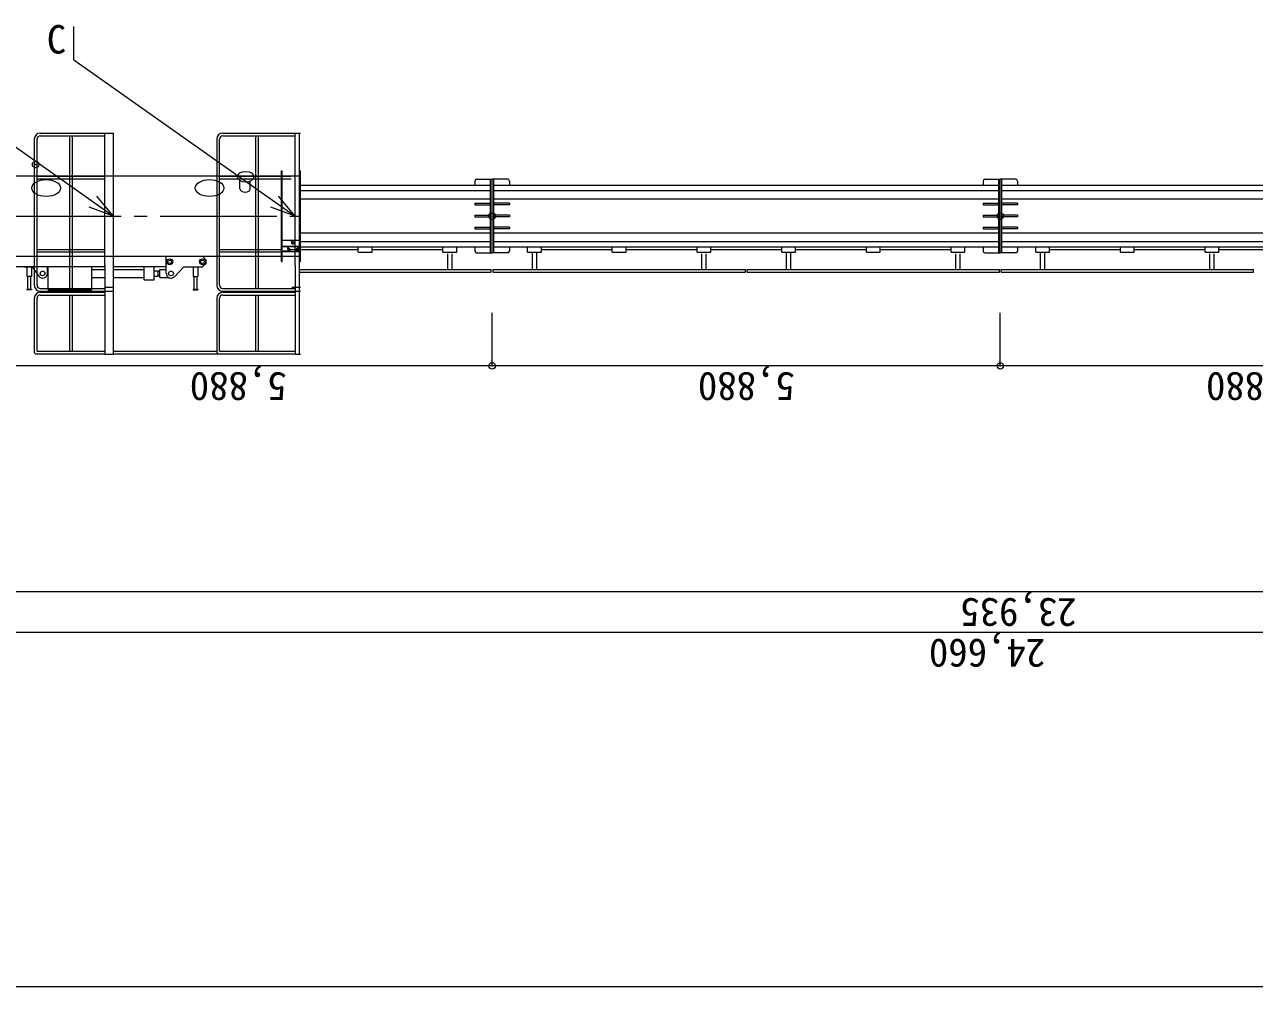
# Model space of a CAD drawing. Units: millimetres at full size, sheet at 1:150; details may follow other scales. Extents: x -30700 to 29919, y -306531 to 293469.
# Drawn here: x -17637 to -3406, y -21667 to -10537 of the extents above; entities that cross this region are included whole.
import ezdxf
from ezdxf.enums import TextEntityAlignment as Align

# ---------------------------------------------------------------- set-up
doc = ezdxf.new("R2010")
doc.units = ezdxf.units.MM
doc.header["$LTSCALE"] = 150
doc.header["$PDMODE"] = 32
doc.header["$PDSIZE"] = 75
doc.linetypes.add('CHAIN2', pattern=[12, 9, -1, 1, -1])
doc.layers.add('0-0', color=7, linetype='Continuous', lineweight=18)
doc.layers.add('1-0', color=7, linetype='Continuous', lineweight=18)
doc.styles.add('ＭＳ ゴシック', font='')
doc.styles.get('ＭＳ ゴシック').set_extended_font_data('MS Gothic')

msp = doc.modelspace()

# ---------------------------------------------------------------- linework, layer by layer
at = {"layer": '0-0'}
msp.add_line((-30700.2, -21666.9), (29918.9, -21666.9), dxfattribs=at)
at = {"layer": '1-0'}
for p, q in [((-17068.1, -10945.6), (-17068.1, -10560.9)), ((-17455.5, -11792.2), (-16695.3, -11792.2)), ((-16709.5, -11792.2), (-16609.5, -11792.2)), ((-16709.5, -13321.7), (-16709.5, -11792.2)), ((-16609.5, -14352.2), (-16609.5, -11792.2)), ((-15343.5, -11792.2), (-14542.3, -11792.2)), ((-14546.5, -11792.2), (-14446.5, -11792.2)), ((-14506.5, -13321.7), (-14506.5, -11792.2)), ((-14456.5, -14352.2), (-14456.5, -11792.2)), ((-17525.5, -11862.2), (-17525.5, -13552.2)), ((-17493.5, -13552.2), (-17493.5, -11862.2)), ((-17455.5, -11824.2), (-16709.5, -11824.2)), ((-17114.5, -13590.2), (-17114.5, -11824.2)), ((-17084.5, -13590.2), (-17084.5, -11824.2)), ((-15413.5, -11862.2), (-15413.5, -13552.2)), ((-15381.5, -13552.2), (-15381.5, -11862.2)), ((-15343.5, -11824.2), (-14506.5, -11824.2)), ((-14961.5, -13590.2), (-14961.5, -11824.2)), ((-14931.5, -13590.2), (-14931.5, -11824.2)), ((-14664.5, -12227.7), (-14655.5, -12227.7)), ((-14664.5, -13276.7), (-14664.5, -12227.7)), ((-14655.5, -13276.7), (-14655.5, -12227.7)), ((-14453.5, -12227.7), (-14444.5, -12227.7)), ((-14453.5, -13276.7), (-14453.5, -12227.7)), ((-17868.5, -12287.7), (-14669.5, -12287.7)), ((-17493.5, -12291.7), (-16709.4, -12291.7)), ((-17493.5, -12321.7), (-16704.2, -12321.7)), ((-16908.5, -12287.7), (-16708.5, -12287.7)), ((-16709.5, -12287.7), (-16609.5, -12287.7)), ((-15381.5, -12291.7), (-14556.4, -12291.7)), ((-15381.5, -12321.7), (-14551.2, -12321.7)), ((-15145.1, -12435.8), (-15145.1, -12343.1)), ((-15026, -12437.1), (-15026, -12350.2)), ((-14655.5, -12287.7), (-14455.5, -12287.7)), ((-14546.5, -12287.7), (-14446.5, -12287.7)), ((-12426.5, -12347.2), (-12426.5, -12396.6)), ((-12406.5, -12327.2), (-12226.5, -12327.2)), ((-12245.5, -13152.2), (-12245.5, -12327.2)), ((-12245.5, -13152.2), (-12245.5, -12352.2)), ((-12245.5, -13177.2), (-12245.5, -12352.2)), ((-12046.5, -12327.2), (-12226.5, -12327.2)), ((-12226.5, -13177.2), (-12226.5, -12327.2)), ((-12226.5, -13107.8), (-12226.5, -12327.2)), ((-12226.5, -13177.2), (-12226.5, -12356.4)), ((-12207.5, -13152.2), (-12207.5, -12327.2)), ((-12207.5, -13177.2), (-12207.5, -12352.2)), ((-12026.5, -12347.2), (-12026.5, -12396.6)), ((-6546.5, -12347.2), (-6546.5, -12396.6)), ((-6526.5, -12327.2), (-6346.5, -12327.2)), ((-6365.5, -13152.2), (-6365.5, -12327.2)), ((-6365.5, -13152.2), (-6365.5, -12352.2)), ((-6365.5, -13177.2), (-6365.5, -12352.2)), ((-6166.5, -12327.2), (-6346.5, -12327.2)), ((-6346.5, -13177.2), (-6346.5, -12327.2)), ((-6346.5, -13107.8), (-6346.5, -12327.2)), ((-6346.5, -13177.2), (-6346.5, -12356.4)), ((-6327.5, -13152.2), (-6327.5, -12327.2)), ((-6327.5, -13177.2), (-6327.5, -12352.2)), ((-6146.5, -12347.2), (-6146.5, -12396.6)), ((-16609.5, -12752.2), (-16801.5, -12521.8)), ((-14506.5, -12752.2), (-14698.5, -12521.8)), ((-14444.5, -12396.6), (-12247.6, -12396.6)), ((-14444.5, -12457.2), (-12245.6, -12457.2)), ((-12206.7, -12396.6), (-6367.6, -12396.6)), ((-12204.5, -12457.2), (-6365.6, -12457.2)), ((-6326.7, -12396.6), (-487.6, -12396.6)), ((-6324.5, -12457.2), (-485.6, -12457.2)), ((-12245.6, -12558), (-14444.5, -12558)), ((-12426.5, -12602.2), (-12426.5, -12622.2)), ((-12426.5, -12602.2), (-12246.7, -12602.2)), ((-12426.5, -12622.2), (-12246, -12622.2)), ((-12026.5, -12622.2), (-12207, -12622.2)), ((-6365.6, -12558), (-12206.3, -12558)), ((-12026.5, -12602.2), (-12206.3, -12602.2)), ((-12026.5, -12602.2), (-12026.5, -12622.2)), ((-6546.5, -12602.2), (-6546.5, -12622.2)), ((-6546.5, -12602.2), (-6366.7, -12602.2)), ((-6546.5, -12622.2), (-6366, -12622.2)), ((-6146.5, -12622.2), (-6327, -12622.2)), ((-485.6, -12558), (-6326.3, -12558)), ((-6146.5, -12602.2), (-6326.3, -12602.2)), ((-6146.5, -12602.2), (-6146.5, -12622.2)), ((-12426.5, -12742.2), (-12426.5, -12762.2)), ((-12426.5, -12742.2), (-12246, -12742.2)), ((-12426.5, -12762.2), (-12245.2, -12762.2)), ((-12026.5, -12762.2), (-12207.7, -12762.2)), ((-12026.5, -12742.2), (-12207, -12742.2)), ((-12026.5, -12742.2), (-12026.5, -12762.2)), ((-6546.5, -12742.2), (-6546.5, -12762.2)), ((-6546.5, -12742.2), (-6366, -12742.2)), ((-6546.5, -12762.2), (-6365.2, -12762.2)), ((-6146.5, -12762.2), (-6327.7, -12762.2)), ((-6146.5, -12742.2), (-6327, -12742.2)), ((-6146.5, -12742.2), (-6146.5, -12762.2)), ((-12426.5, -12882.2), (-12426.5, -12902.2)), ((-12426.5, -12882.2), (-12245.5, -12882.2)), ((-12426.5, -12902.2), (-12246, -12902.2)), ((-12026.5, -12882.2), (-12207.5, -12882.2)), ((-12026.5, -12902.2), (-12207, -12902.2)), ((-12026.5, -12882.2), (-12026.5, -12902.2)), ((-6546.5, -12882.2), (-6546.5, -12902.2)), ((-6546.5, -12882.2), (-6365.5, -12882.2)), ((-6546.5, -12902.2), (-6366, -12902.2)), ((-6146.5, -12882.2), (-6327.5, -12882.2)), ((-6146.5, -12902.2), (-6327, -12902.2)), ((-6146.5, -12882.2), (-6146.5, -12902.2)), ((-14655.5, -13029.9), (-14463, -13029.9)), ((-14549.6, -13050.9), (-14549.6, -13064.8)), ((-14514.4, -13050.9), (-14514.4, -13065)), ((-12245.6, -12952.1), (-14444.5, -12952.1)), ((-14444.5, -13047.2), (-12245.6, -13047.2)), ((-6365.6, -12952.1), (-12206.3, -12952.1)), ((-12206.3, -13047.2), (-6365.6, -13047.2)), ((-485.6, -12952.1), (-6326.3, -12952.1)), ((-6326.3, -13047.2), (-485.6, -13047.2)), ((-17868.5, -13216.7), (-14669.5, -13216.7)), ((-17493.5, -13137.7), (-16709.5, -13137.7)), ((-17493.5, -13167.7), (-16709.4, -13167.7)), ((-16908.5, -13216.7), (-16708.5, -13216.7)), ((-15998, -13416.7), (-15998, -13216.7)), ((-15538, -13261.7), (-15578, -13216.7)), ((-15381.5, -13137.7), (-14664.5, -13137.7)), ((-15381.5, -13167.7), (-14664.5, -13167.7)), ((-14655.5, -13099.9), (-14463, -13099.9)), ((-14655.5, -13106.2), (-14463, -13106.2)), ((-14655.5, -13155.9), (-14566.4, -13155.9)), ((-14655.5, -13162.2), (-14463, -13162.2)), ((-14655.5, -13216.7), (-14455.5, -13216.7)), ((-14594.9, -13137.8), (-13779.9, -13137.8)), ((-14499, -13155.9), (-14463, -13155.9)), ((-14444.5, -13107.8), (-12245.6, -13107.8)), ((-14444.5, -13137.8), (-13777.4, -13137.8)), ((-13776.5, -13172.2), (-13776.5, -13109.5)), ((-13776.5, -13172.2), (-13776.5, -13109.5)), ((-13776.5, -13172.2), (-13616.5, -13172.2)), ((-13776.5, -13172.2), (-13616.5, -13172.2)), ((-13616.5, -13172.2), (-13616.5, -13109.5)), ((-13616.5, -13172.2), (-13616.5, -13109.5)), ((-13616.3, -13137.8), (-12798.1, -13137.8)), ((-13604.9, -13137.8), (-12797.6, -13137.8)), ((-12796.5, -13172.2), (-12796.5, -13109.5)), ((-12796.5, -13172.2), (-12796.5, -13109.5)), ((-12796.5, -13172.2), (-12636.5, -13172.2)), ((-12796.5, -13172.2), (-12636.5, -13172.2)), ((-12741.5, -13367.5), (-12741.5, -13189.8)), ((-12691.5, -13367.5), (-12691.5, -13189.8)), ((-12636.5, -13172.2), (-12636.5, -13109.5)), ((-12636.5, -13172.2), (-12636.5, -13109.5)), ((-12426.5, -13107.8), (-12426.5, -13157.2)), ((-12046.5, -13177.2), (-12226.5, -13177.2)), ((-12206.7, -13107.8), (-6365.6, -13107.8)), ((-12026.5, -13107.8), (-12026.5, -13157.2)), ((-11816.5, -13172.2), (-11816.5, -13109.5)), ((-11816.5, -13172.2), (-11816.5, -13109.5)), ((-11816.5, -13172.2), (-11816.5, -13109.5)), ((-11816.5, -13172.2), (-11656.5, -13172.2)), ((-11816.5, -13172.2), (-11656.5, -13172.2)), ((-11816.5, -13172.2), (-11656.5, -13172.2)), ((-11761.5, -13367.5), (-11761.5, -13180.5)), ((-11761.5, -13367.5), (-11761.5, -13180.5)), ((-11711.5, -13367.5), (-11711.5, -13180.5)), ((-11711.5, -13367.5), (-11711.5, -13180.5)), ((-11656.5, -13172.2), (-11656.5, -13109.5)), ((-11656.5, -13172.2), (-11656.5, -13109.5)), ((-11656.5, -13172.2), (-11656.5, -13109.5)), ((-11654.9, -13137.8), (-10839.9, -13137.8)), ((-10836.5, -13172.2), (-10836.5, -13109.5)), ((-10836.5, -13172.2), (-10676.5, -13172.2)), ((-10676.5, -13172.2), (-10676.5, -13109.5)), ((-10676.3, -13137.8), (-9858.1, -13137.8)), ((-9856.5, -13172.2), (-9856.5, -13109.5)), ((-9856.5, -13172.2), (-9696.5, -13172.2)), ((-9801.5, -13367.5), (-9801.5, -13189.8)), ((-9751.5, -13367.5), (-9751.5, -13189.8)), ((-9699.5, -13137.8), (-8877.2, -13137.8)), ((-9696.5, -13172.2), (-9696.5, -13109.5)), ((-8876.5, -13172.2), (-8876.5, -13109.5)), ((-8876.5, -13172.2), (-8876.5, -13109.5)), ((-8876.5, -13172.2), (-8716.5, -13172.2)), ((-8876.5, -13172.2), (-8716.5, -13172.2)), ((-8821.5, -13367.5), (-8821.5, -13180.5)), ((-8771.5, -13367.5), (-8771.5, -13180.5)), ((-8720.4, -13137.8), (-7897.4, -13137.8)), ((-8716.5, -13172.2), (-8716.5, -13109.5)), ((-8716.5, -13172.2), (-8716.5, -13109.5)), ((-8714.9, -13137.8), (-7899.9, -13137.8)), ((-7896.5, -13172.2), (-7896.5, -13109.5)), ((-7896.5, -13172.2), (-7896.5, -13109.5)), ((-7896.5, -13172.2), (-7736.5, -13172.2)), ((-7896.5, -13172.2), (-7736.5, -13172.2)), ((-7736.5, -13172.2), (-7736.5, -13109.5)), ((-7736.5, -13172.2), (-7736.5, -13109.5)), ((-7736.3, -13137.8), (-6918.1, -13137.8)), ((-7724.9, -13137.8), (-6917.6, -13137.8)), ((-6916.5, -13172.2), (-6916.5, -13109.5)), ((-6916.5, -13172.2), (-6916.5, -13109.5)), ((-6916.5, -13172.2), (-6756.5, -13172.2)), ((-6916.5, -13172.2), (-6756.5, -13172.2)), ((-6861.5, -13367.5), (-6861.5, -13189.8)), ((-6811.5, -13367.5), (-6811.5, -13189.8)), ((-6756.5, -13172.2), (-6756.5, -13109.5)), ((-6756.5, -13172.2), (-6756.5, -13109.5)), ((-6546.5, -13107.8), (-6546.5, -13157.2)), ((-6166.5, -13177.2), (-6346.5, -13177.2)), ((-6326.7, -13107.8), (-485.6, -13107.8)), ((-6146.5, -13107.8), (-6146.5, -13157.2)), ((-5936.5, -13172.2), (-5936.5, -13109.5)), ((-5936.5, -13172.2), (-5936.5, -13109.5)), ((-5936.5, -13172.2), (-5936.5, -13109.5)), ((-5936.5, -13172.2), (-5776.5, -13172.2)), ((-5936.5, -13172.2), (-5776.5, -13172.2)), ((-5936.5, -13172.2), (-5776.5, -13172.2)), ((-5881.5, -13367.5), (-5881.5, -13180.5)), ((-5881.5, -13367.5), (-5881.5, -13180.5)), ((-5831.5, -13367.5), (-5831.5, -13180.5)), ((-5831.5, -13367.5), (-5831.5, -13180.5)), ((-5776.5, -13172.2), (-5776.5, -13109.5)), ((-5776.5, -13172.2), (-5776.5, -13109.5)), ((-5776.5, -13172.2), (-5776.5, -13109.5)), ((-5774.9, -13137.8), (-4959.9, -13137.8)), ((-4956.5, -13172.2), (-4956.5, -13109.5)), ((-4956.5, -13172.2), (-4796.5, -13172.2)), ((-4796.5, -13172.2), (-4796.5, -13109.5)), ((-4796.3, -13137.8), (-3978.1, -13137.8)), ((-3976.5, -13172.2), (-3976.5, -13109.5)), ((-3976.5, -13172.2), (-3816.5, -13172.2)), ((-3921.5, -13367.5), (-3921.5, -13189.8)), ((-3871.5, -13367.5), (-3871.5, -13189.8)), ((-3819.5, -13137.8), (-2997.2, -13137.8)), ((-3816.5, -13172.2), (-3816.5, -13109.5)), ((-17764, -13336.7), (-17203, -13336.7)), ((-17636.5, -13341.7), (-17549, -13341.7)), ((-17610.5, -13341.7), (-17610.5, -13451.7)), ((-17555.5, -13341.7), (-17555.5, -13451.7)), ((-17549, -13341.7), (-17474, -13448.4)), ((-17374, -13416.7), (-17374, -13336.7)), ((-17364, -13606.7), (-17364, -13336.7)), ((-17203, -13336.7), (-16709.5, -13336.7)), ((-16859, -13606.7), (-16859, -13336.7)), ((-16859, -13369.2), (-16709.5, -13369.2)), ((-16709.5, -13321.7), (-16709.5, -14352.2)), ((-16609.5, -13336.7), (-15998, -13336.7)), ((-16609.5, -13369.2), (-16253, -13369.2)), ((-16253, -13491.7), (-16253, -13336.7)), ((-16138, -13491.7), (-16138, -13336.7)), ((-15793, -13341.7), (-15903.6, -13455.2)), ((-15793, -13341.7), (-15578, -13341.7)), ((-15686.5, -13341.7), (-15686.5, -13451.7)), ((-15631.5, -13341.7), (-15631.5, -13451.7)), ((-15538, -13301.7), (-15578, -13341.7)), ((-15538, -13301.7), (-15538, -13261.7)), ((-14664.5, -13276.7), (-14655.5, -13276.7)), ((-14506.5, -13321.7), (-14506.5, -14352.2)), ((-14456.5, -13372.2), (-12236.5, -13372.2)), ((-12236.5, -13402.2), (-12236.5, -13372.2)), ((-12236.5, -13402.2), (-12236.5, -13372.2)), ((-12216.5, -13402.2), (-12216.5, -13372.2)), ((-12216.5, -13372.2), (-9296.5, -13372.2)), ((-12216.5, -13402.2), (-12216.5, -13372.2)), ((-9296.5, -13402.2), (-9296.5, -13372.2)), ((-9276.5, -13402.2), (-9276.5, -13372.2)), ((-9276.5, -13372.2), (-6356.5, -13372.2)), ((-6356.5, -13402.2), (-6356.5, -13372.2)), ((-6356.5, -13402.2), (-6356.5, -13372.2)), ((-6336.5, -13402.2), (-6336.5, -13372.2)), ((-6336.5, -13372.2), (-3416.5, -13372.2)), ((-6336.5, -13402.2), (-6336.5, -13372.2)), ((-3416.5, -13402.2), (-3416.5, -13372.2)), ((-17555.5, -13451.7), (-17610.5, -13451.7)), ((-17600.5, -13597.1), (-17600.5, -13451.7)), ((-17565.5, -13597.1), (-17565.5, -13451.7)), ((-16859, -13464.2), (-16709.5, -13464.2)), ((-16609.5, -13464.2), (-16253, -13464.2)), ((-16253, -13491.7), (-16138, -13491.7)), ((-16138, -13386.7), (-16093, -13386.7)), ((-16093, -13391.7), (-16073, -13391.7)), ((-16093, -13441.7), (-16073, -13441.7)), ((-16073, -13464.2), (-15970.7, -13464.2)), ((-15686.5, -13451.7), (-15631.5, -13451.7)), ((-15676.5, -13597.1), (-15676.5, -13451.7)), ((-15641.5, -13597.1), (-15641.5, -13451.7)), ((-14456.5, -13402.2), (-12236.5, -13402.2)), ((-12216.5, -13402.2), (-9296.5, -13402.2)), ((-9276.5, -13402.2), (-6356.5, -13402.2)), ((-6336.5, -13402.2), (-3416.5, -13402.2)), ((-17610.5, -13597.7), (-17610.5, -13606.7)), ((-17610.5, -13597.7), (-17555.5, -13597.7)), ((-17555.5, -13606.7), (-17610.5, -13606.7)), ((-17555.5, -13597.7), (-17555.5, -13606.7)), ((-17455.7, -13634.2), (-16709.5, -13634.2)), ((-17455.5, -13590.2), (-16709.5, -13590.2)), ((-17455.5, -13622.2), (-16695.3, -13622.2)), ((-17364, -13606.7), (-17203, -13606.7)), ((-17203, -13606.7), (-16859, -13606.7)), ((-16709.5, -13577.2), (-16609.5, -13577.2)), ((-16709.5, -13622.2), (-16609.5, -13622.2)), ((-15686.5, -13597.7), (-15631.5, -13597.7)), ((-15686.5, -13597.7), (-15686.5, -13606.7)), ((-15686.5, -13606.7), (-15631.5, -13606.7)), ((-15631.5, -13597.7), (-15631.5, -13606.7)), ((-15343.5, -13590.2), (-14506.5, -13590.2)), ((-15343.5, -13622.2), (-14542.3, -13622.2)), ((-15343.5, -13634.2), (-14506.5, -13634.2)), ((-14546.5, -13577.2), (-14446.5, -13577.2)), ((-14546.5, -13622.2), (-14446.5, -13622.2)), ((-17525.5, -13704.2), (-17525.5, -14330.2)), ((-17493.5, -14314.2), (-17493.5, -13704.2)), ((-17455.5, -13666.2), (-16709.5, -13666.2)), ((-17114.5, -14314.2), (-17114.5, -13666.2)), ((-17084.5, -14314.2), (-17084.5, -13666.2)), ((-15413.5, -13704.2), (-15413.5, -14330.2)), ((-15381.5, -14314.2), (-15381.5, -13704.2)), ((-15343.5, -13666.2), (-14506.5, -13666.2)), ((-14961.5, -14314.2), (-14961.5, -13666.2)), ((-14931.5, -14314.2), (-14931.5, -13666.2)), ((-17509.5, -14346.2), (-17525.5, -14330.2)), ((-17509.5, -14346.2), (-16709.5, -14346.2)), ((-17493.5, -14314.2), (-16709.5, -14314.2)), ((-16709.5, -14352.2), (-16609.5, -14352.2)), ((-16609.5, -14314.2), (-15413.5, -14314.2)), ((-16609.5, -14346.2), (-15397.5, -14346.2)), ((-15397.5, -14346.2), (-15413.5, -14330.2)), ((-15397.5, -14346.2), (-14506.5, -14346.2)), ((-15381.5, -14314.2), (-14506.5, -14314.2)), ((-14506.5, -14352.2), (-14446.5, -14352.2))]:
    msp.add_line(p, q, dxfattribs=at)
at = {"layer": '1-0', "linetype": 'CHAIN2'}
msp.add_line((-17868.5, -12752.2), (-14447.3, -12752.2), dxfattribs=at)
at = {"layer": '1-0', "color": 4, "lineweight": 9}
for p, q in [((-12226.5, -14487), (-12226.5, -13871.1)), ((-6346.5, -14487), (-6346.5, -13871.1)), ((-12226.5, -14487), (-18106.5, -14487)), ((-6346.5, -14487), (-12226.5, -14487)), ((-466.5, -14487), (-6346.5, -14487)), ((5828.5, -17100.3), (-18106.5, -17100.3)), ((5828.5, -17572.3), (-18831.5, -17572.3))]:
    msp.add_line(p, q, dxfattribs=at)
at = {"layer": '1-0'}
for points in [[(-19171.1, -10945.6), (-16609.5, -12752.2), (-16891, -12648.7)], [(-17068.1, -10945.6), (-14506.5, -12752.2), (-14788, -12648.7)], [(-14453.5, -13276.7), (-14444.5, -13276.7), (-14444.5, -12227.7)], [(-12406.5, -13177.2), (-12226.5, -13177.2), (-12226.5, -12327.2)], [(-6526.5, -13177.2), (-6346.5, -13177.2), (-6346.5, -12327.2)], [(-16073, -13464.2), (-16073, -13369.2), (-15998.6, -13369.2)], [(-16138, -13446.7), (-16093, -13446.7), (-16093, -13386.7)]]:
    msp.add_lwpolyline(points, dxfattribs=at)
for centre, radius in [((-15958, -13281.7), 35), ((-15958, -13281.7), 20), ((-15578, -13281.7), 35), ((-15578, -13281.7), 20), ((-17429, -13416.7), 27.5), ((-15943, -13416.7), 27.5)]:
    msp.add_circle(centre, radius, dxfattribs=at)
for centre, radius, start, end in [((-17455.5, -11862.2), 70, 90, 180), ((-15343.5, -11862.2), 70, 90, 180), ((-17455.5, -11862.2), 38, 90, 180), ((-15343.5, -11862.2), 38, 90, 180), ((-12406.5, -12347.2), 20, 90, 180), ((-12406.5, -12347.2), 20, 90, 180), ((-12046.5, -12347.2), 20, 0, 90), ((-12046.5, -12347.2), 20, 0, 90), ((-6526.5, -12347.2), 20, 90, 180), ((-6526.5, -12347.2), 20, 90, 180), ((-6166.5, -12347.2), 20, 0, 90), ((-6166.5, -12347.2), 20, 0, 90), ((-12406.5, -13157.2), 20, 180, 270), ((-12406.5, -13157.2), 20, 180, 270), ((-12046.5, -13157.2), 20, 270, 0), ((-12046.5, -13157.2), 20, 270, 0), ((-6526.5, -13157.2), 20, 180, 270), ((-6526.5, -13157.2), 20, 180, 270), ((-6166.5, -13157.2), 20, 270, 0), ((-6166.5, -13157.2), 20, 270, 0), ((-17429, -13416.7), 55, 215.12296, 0), ((-15943, -13416.7), 55, 174.8298, 315.67258), ((-17455.5, -13552.2), 70, 180, 270), ((-17455.5, -13704.2), 70, 90, 180), ((-17455.5, -13552.2), 38, 180, 270), ((-15343.5, -13552.2), 70, 180, 270), ((-15343.5, -13704.2), 70, 90, 180), ((-15343.5, -13552.2), 38, 180, 270), ((-17455.5, -13704.2), 38, 90, 180), ((-15343.5, -13704.2), 38, 90, 180)]:
    msp.add_arc(centre, radius, start, end, dxfattribs=at)
for centre, major_axis, ratio in [((-15079.1, -12298.2), (-94.3, 0), 0.6666), ((-17387.8, -12428.3), (-165.9, 0), 0.5881), ((-15496.6, -12428.3), (-165.9, 0), 0.5881), ((-14531.9, -13050.9), (17.5, 0), 0.6)]:
    msp.add_ellipse(centre, major_axis=major_axis, ratio=ratio, dxfattribs=at)
for centre, major_axis, ratio, start_param, end_param in [((-15085.4, -12436.4), (-59.6, 0), 0.6666, 6.2689632, 9.406383), ((-14531.9, -13064.8), (17.5, 0), 0.6, 3.0369019, 6.3447411), ((-14531.4, -13120.6), (63, 0), 0.6666, 2.8781006, 6.5482662), ((-14531.4, -13099.6), (63, 0), 0.6666, 3.3033496, 6.1345458)]:
    msp.add_ellipse(centre, major_axis=major_axis, ratio=ratio, start_param=start_param, end_param=end_param, dxfattribs=at)
for p in [(-17509.5, -12155.7), (-12226.5, -12752.2), (-6346.5, -12752.2)]:
    msp.add_point(p, dxfattribs=at)
at = {"layer": '1-0', "color": 4}
for p in [(-12226.5, -14487), (-6346.5, -14487)]:
    msp.add_point(p, dxfattribs=at)

# ---------------------------------------------------------------- texts
at = {"layer": '1-0', "style": 'ＭＳ ゴシック'}
msp.add_text('C', height=329.9, dxfattribs=at).set_placement((-17380.8, -10971.2), align=Align.BOTTOM_LEFT)
for s, p in [('5,880', (-14604, -14462)), ('5,880', (-8724, -14462)), ('5,880', (-2844, -14462)), ('23,935', (-5464, -17075.3)), ('24,660', (-5826.5, -17547.3))]:
    msp.add_text(s, height=329.9, rotation=180, dxfattribs=at).set_placement(p, align=Align.BOTTOM_LEFT)

doc.saveas('drawing.dxf')
